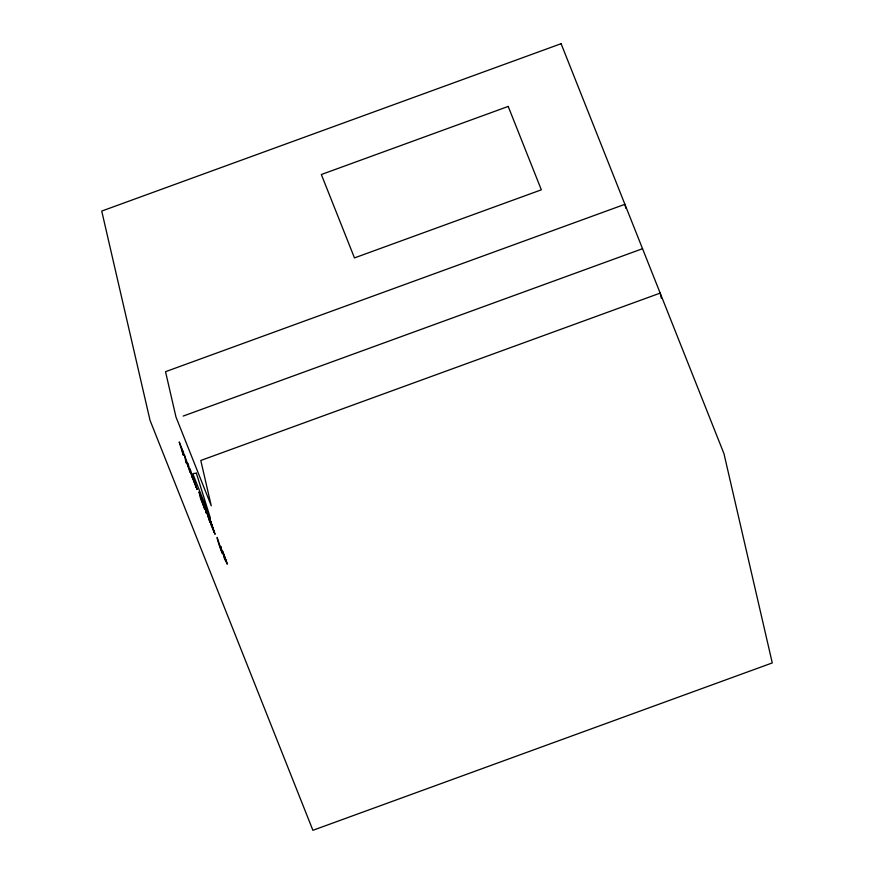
<?xml version="1.0" encoding="UTF-8"?>
<svg xmlns="http://www.w3.org/2000/svg" width="874" height="874" viewBox="0 0 874 874"><rect width="100%" height="100%" fill="white"/><g stroke="black" fill="none" stroke-linecap="round" stroke-linejoin="round"><path stroke-width="1.31" d="M183.158 416.079L642.543 248.708M225.481 559.841L226.519 562.146L223.504 553.81L227.284 564.167L222.597 551.177L224.924 559.961L224.268 557.131M661.399 298.405L660.176 293.107L200.791 460.478L211.257 505.784L175.98 416.996L165.525 371.69L624.91 204.308L625.828 208.285M208.908 519.003L207.641 513.53L209.935 522.237L204.046 504.495L206.351 513.202L205.084 507.728M221.778 551.276L217.134 537.423C216.708 539.455 226.661 566.614 220.685 546.359L221.778 551.276M215.004 534.09L211.147 525.274L209.531 518.304L215.004 534.09M214.239 532.157L210.448 520.937L214.239 532.157M197.131 489.396L193.722 481.203L192.684 477.859L196.421 487.561L192.214 475.052L197.131 489.396M561.097 43.7L101.723 211.071L150.022 420.285L312.903 830.3L772.277 662.929L723.978 453.715L561.097 43.7M508.209 106.431L321.337 174.516L354.473 257.906L541.334 189.822L508.209 106.431M196.344 473.173L192.75 473.632L210.383 518.031L196.344 473.173M183.518 452.798L179.214 441.96L183.322 455.245L181.912 449.094L183.704 453.617L183.518 452.798M184.993 456.512L184.272 454.709L185.878 461.68L186.599 463.493L185.845 460.205L190.139 472.397L188.533 465.427L187.812 463.624L188.478 466.487L184.993 456.512M190.565 470.551L189.844 468.748L192.182 477.532L190.565 470.551M202.943 501.698L199.01 491.822L200.627 498.792L204.68 508.985L199.928 494.455L203.129 502.528L202.943 501.698"/></g></svg>
